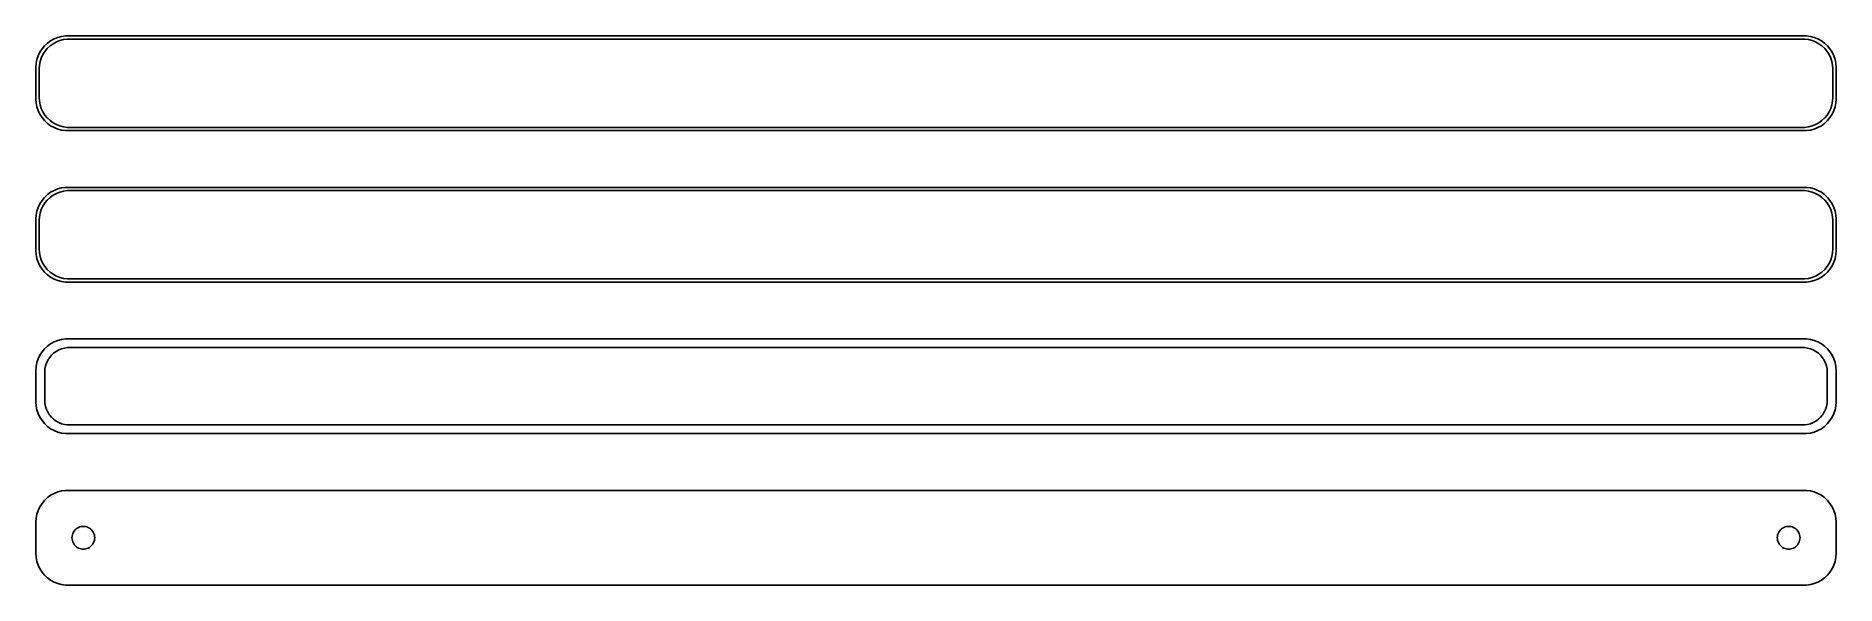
# Model space of a CAD drawing. Header units: metres. Extents: x -142 to 142, y 65 to 151.
import ezdxf

# ---------------------------------------------------------------- set-up
doc = ezdxf.new("R2010")
doc.units = ezdxf.units.M

msp = doc.modelspace()

# ---------------------------------------------------------------- linework, layer by layer
for p, q in [((-139.045, 151.255), (-139.629, 151.024)), ((-138.437, 151.411), (-139.045, 151.255)), ((-137.814, 151.49), (-138.437, 151.411)), ((137.814, 151.49), (-137.814, 151.49)), ((138.437, 151.411), (137.814, 151.49)), ((139.045, 151.255), (138.437, 151.411)), ((139.629, 151.024), (139.045, 151.255)), ((-142.149, 148.341), (-142.343, 147.743)), ((-141.882, 148.909), (-142.149, 148.341)), ((-141.545, 149.439), (-141.882, 148.909)), ((-141.666, 147.999), (-141.412, 148.538)), ((-141.145, 149.923), (-141.545, 149.439)), ((-141.412, 148.538), (-141.093, 149.042)), ((-140.687, 150.353), (-141.145, 149.923)), ((-141.093, 149.042), (-140.713, 149.502)), ((-140.713, 149.502), (-140.278, 149.91)), ((-140.179, 150.722), (-140.687, 150.353)), ((-140.278, 149.91), (-139.795, 150.261)), ((-139.629, 151.024), (-140.179, 150.722)), ((-139.795, 150.261), (-139.272, 150.548)), ((-139.272, 150.548), (-138.718, 150.768)), ((-138.718, 150.768), (-138.14, 150.916)), ((-138.14, 150.916), (-137.548, 150.991)), ((-137.548, 150.991), (137.548, 150.991)), ((137.548, 150.991), (138.14, 150.916)), ((138.14, 150.916), (138.718, 150.768)), ((138.718, 150.768), (139.272, 150.548)), ((139.272, 150.548), (139.795, 150.261)), ((140.179, 150.722), (139.629, 151.024)), ((139.795, 150.261), (140.278, 149.91)), ((140.687, 150.353), (140.179, 150.722)), ((140.278, 149.91), (140.713, 149.502)), ((141.145, 149.923), (140.687, 150.353)), ((140.713, 149.502), (141.093, 149.042)), ((141.093, 149.042), (141.412, 148.538)), ((141.545, 149.439), (141.145, 149.923)), ((141.412, 148.538), (141.666, 147.999)), ((141.882, 148.909), (141.545, 149.439)), ((142.149, 148.341), (141.882, 148.909)), ((142.343, 147.743), (142.149, 148.341)), ((-142.461, 147.127), (-142.5, 146.5)), ((-142.5, 146.5), (-142.5, 141.5)), ((-142.343, 147.743), (-142.461, 147.127)), ((-142, 146.25), (-141.963, 146.845)), ((-142, 141.75), (-142, 146.25)), ((-141.963, 146.845), (-141.851, 147.431)), ((-141.851, 147.431), (-141.666, 147.999)), ((141.666, 147.999), (141.851, 147.431)), ((141.851, 147.431), (141.963, 146.845)), ((141.963, 146.845), (142, 146.25)), ((142, 146.25), (142, 141.75)), ((142.461, 147.127), (142.343, 147.743)), ((142.5, 146.5), (142.461, 147.127)), ((142.5, 141.5), (142.5, 146.5)), ((-142.5, 141.5), (-142.461, 140.873)), ((-142.461, 140.873), (-142.343, 140.257)), ((-142.343, 140.257), (-142.149, 139.659)), ((-142.149, 139.659), (-141.882, 139.091)), ((-141.963, 141.155), (-142, 141.75)), ((-141.851, 140.569), (-141.963, 141.155)), ((-141.666, 140.001), (-141.851, 140.569)), ((-141.412, 139.462), (-141.666, 140.001)), ((141.666, 140.001), (141.412, 139.462)), ((141.851, 140.569), (141.666, 140.001)), ((141.963, 141.155), (141.851, 140.569)), ((141.882, 139.091), (142.149, 139.659)), ((142, 141.75), (141.963, 141.155)), ((142.149, 139.659), (142.343, 140.257)), ((142.343, 140.257), (142.461, 140.873)), ((142.461, 140.873), (142.5, 141.5)), ((-141.882, 139.091), (-141.545, 138.561)), ((-141.545, 138.561), (-141.145, 138.077)), ((-141.093, 138.958), (-141.412, 139.462)), ((-141.145, 138.077), (-140.687, 137.647)), ((-140.713, 138.498), (-141.093, 138.958)), ((-140.278, 138.09), (-140.713, 138.498)), ((-140.687, 137.647), (-140.179, 137.278)), ((-139.795, 137.739), (-140.278, 138.09)), ((-140.179, 137.278), (-139.629, 136.976)), ((-139.272, 137.452), (-139.795, 137.739)), ((-139.629, 136.976), (-139.045, 136.745)), ((-138.718, 137.232), (-139.272, 137.452)), ((-138.14, 137.084), (-138.718, 137.232)), ((-137.548, 137.009), (-138.14, 137.084)), ((137.548, 137.009), (-137.548, 137.009)), ((138.14, 137.084), (137.548, 137.009)), ((138.718, 137.232), (138.14, 137.084)), ((139.272, 137.452), (138.718, 137.232)), ((139.045, 136.745), (139.629, 136.976)), ((139.795, 137.739), (139.272, 137.452)), ((139.629, 136.976), (140.179, 137.278)), ((140.278, 138.09), (139.795, 137.739)), ((140.179, 137.278), (140.687, 137.647)), ((140.713, 138.498), (140.278, 138.09)), ((140.687, 137.647), (141.145, 138.077)), ((141.093, 138.958), (140.713, 138.498)), ((141.412, 139.462), (141.093, 138.958)), ((141.145, 138.077), (141.545, 138.561)), ((141.545, 138.561), (141.882, 139.091)), ((-139.045, 136.745), (-138.437, 136.589)), ((-138.437, 136.589), (-137.814, 136.51)), ((-137.814, 136.51), (137.814, 136.51)), ((137.814, 136.51), (138.437, 136.589)), ((138.437, 136.589), (139.045, 136.745)), ((-141.545, 125.439), (-141.882, 124.909)), ((-141.145, 125.923), (-141.545, 125.439)), ((-140.687, 126.353), (-141.145, 125.923)), ((-141.093, 125.042), (-140.713, 125.502)), ((-140.713, 125.502), (-140.278, 125.91)), ((-140.179, 126.722), (-140.687, 126.353)), ((-140.278, 125.91), (-139.795, 126.261)), ((-139.629, 127.024), (-140.179, 126.722)), ((-139.795, 126.261), (-139.272, 126.548)), ((-139.045, 127.255), (-139.629, 127.024)), ((-139.272, 126.548), (-138.718, 126.768)), ((-138.437, 127.411), (-139.045, 127.255)), ((-138.718, 126.768), (-138.14, 126.916)), ((-137.814, 127.49), (-138.437, 127.411)), ((-138.14, 126.916), (-137.548, 126.991)), ((137.814, 127.49), (-137.814, 127.49)), ((-137.548, 126.991), (137.548, 126.991)), ((137.548, 126.991), (138.14, 126.916)), ((138.437, 127.411), (137.814, 127.49)), ((138.14, 126.916), (138.718, 126.768)), ((139.045, 127.255), (138.437, 127.411)), ((138.718, 126.768), (139.272, 126.548)), ((139.629, 127.024), (139.045, 127.255)), ((139.272, 126.548), (139.795, 126.261)), ((140.179, 126.722), (139.629, 127.024)), ((139.795, 126.261), (140.278, 125.91)), ((140.687, 126.353), (140.179, 126.722)), ((140.278, 125.91), (140.713, 125.502)), ((141.145, 125.923), (140.687, 126.353)), ((140.713, 125.502), (141.093, 125.042)), ((141.545, 125.439), (141.145, 125.923)), ((141.882, 124.909), (141.545, 125.439)), ((-142.461, 123.127), (-142.5, 122.5)), ((-142.343, 123.743), (-142.461, 123.127)), ((-142.149, 124.341), (-142.343, 123.743)), ((-141.882, 124.909), (-142.149, 124.341)), ((-142, 122.25), (-141.963, 122.845)), ((-141.963, 122.845), (-141.851, 123.431)), ((-141.851, 123.431), (-141.666, 123.999)), ((-141.666, 123.999), (-141.412, 124.538)), ((-141.412, 124.538), (-141.093, 125.042)), ((141.093, 125.042), (141.412, 124.538)), ((141.412, 124.538), (141.666, 123.999)), ((141.666, 123.999), (141.851, 123.431)), ((141.851, 123.431), (141.963, 122.845)), ((142.149, 124.341), (141.882, 124.909)), ((141.963, 122.845), (142, 122.25)), ((142.343, 123.743), (142.149, 124.341)), ((142.461, 123.127), (142.343, 123.743)), ((142.5, 122.5), (142.461, 123.127)), ((-142.5, 122.5), (-142.5, 117.5)), ((-142, 117.75), (-142, 122.25)), ((142, 122.25), (142, 117.75)), ((142.5, 117.5), (142.5, 122.5)), ((-142.5, 117.5), (-142.461, 116.873)), ((-142.461, 116.873), (-142.343, 116.257)), ((-141.963, 117.155), (-142, 117.75)), ((-141.851, 116.569), (-141.963, 117.155)), ((141.963, 117.155), (141.851, 116.569)), ((142, 117.75), (141.963, 117.155)), ((142.343, 116.257), (142.461, 116.873)), ((142.461, 116.873), (142.5, 117.5)), ((-142.343, 116.257), (-142.149, 115.659)), ((-142.149, 115.659), (-141.882, 115.091)), ((-141.882, 115.091), (-141.545, 114.561)), ((-141.666, 116.001), (-141.851, 116.569)), ((-141.412, 115.462), (-141.666, 116.001)), ((-141.545, 114.561), (-141.145, 114.077)), ((-141.093, 114.958), (-141.412, 115.462)), ((-141.145, 114.077), (-140.687, 113.647)), ((-140.713, 114.498), (-141.093, 114.958)), ((-140.278, 114.09), (-140.713, 114.498)), ((-139.795, 113.739), (-140.278, 114.09)), ((140.278, 114.09), (139.795, 113.739)), ((140.713, 114.498), (140.278, 114.09)), ((140.687, 113.647), (141.145, 114.077)), ((141.093, 114.958), (140.713, 114.498)), ((141.412, 115.462), (141.093, 114.958)), ((141.145, 114.077), (141.545, 114.561)), ((141.666, 116.001), (141.412, 115.462)), ((141.545, 114.561), (141.882, 115.091)), ((141.851, 116.569), (141.666, 116.001)), ((141.882, 115.091), (142.149, 115.659)), ((142.149, 115.659), (142.343, 116.257)), ((-140.687, 113.647), (-140.179, 113.278)), ((-140.179, 113.278), (-139.629, 112.976)), ((-139.272, 113.452), (-139.795, 113.739)), ((-139.629, 112.976), (-139.045, 112.745)), ((-138.718, 113.232), (-139.272, 113.452)), ((-139.045, 112.745), (-138.437, 112.589)), ((-138.14, 113.084), (-138.718, 113.232)), ((-138.437, 112.589), (-137.814, 112.51)), ((-137.548, 113.009), (-138.14, 113.084)), ((-137.814, 112.51), (137.814, 112.51)), ((137.548, 113.009), (-137.548, 113.009)), ((138.14, 113.084), (137.548, 113.009)), ((137.814, 112.51), (138.437, 112.589)), ((138.718, 113.232), (138.14, 113.084)), ((138.437, 112.589), (139.045, 112.745)), ((139.272, 113.452), (138.718, 113.232)), ((139.045, 112.745), (139.629, 112.976)), ((139.795, 113.739), (139.272, 113.452)), ((139.629, 112.976), (140.179, 113.278)), ((140.179, 113.278), (140.687, 113.647)), ((-140.179, 102.722), (-140.687, 102.353)), ((-139.629, 103.024), (-140.179, 102.722)), ((-139.045, 103.255), (-139.629, 103.024)), ((-138.437, 103.411), (-139.045, 103.255)), ((-137.814, 103.49), (-138.437, 103.411)), ((137.814, 103.49), (-137.814, 103.49)), ((138.437, 103.411), (137.814, 103.49)), ((139.045, 103.255), (138.437, 103.411)), ((139.629, 103.024), (139.045, 103.255)), ((140.179, 102.722), (139.629, 103.024)), ((140.687, 102.353), (140.179, 102.722)), ((-142.149, 100.341), (-142.343, 99.7434)), ((-141.882, 100.909), (-142.149, 100.341)), ((-141.545, 101.439), (-141.882, 100.909)), ((-141.145, 101.923), (-141.545, 101.439)), ((-140.687, 102.353), (-141.145, 101.923)), ((-140.848, 99.6744), (-140.641, 100.114)), ((-140.641, 100.114), (-140.38, 100.524)), ((-140.38, 100.524), (-140.071, 100.899)), ((-140.071, 100.899), (-139.716, 101.231)), ((-139.716, 101.231), (-139.323, 101.517)), ((-139.323, 101.517), (-138.898, 101.751)), ((-138.898, 101.751), (-138.446, 101.93)), ((-138.446, 101.93), (-137.975, 102.051)), ((-137.975, 102.051), (-137.493, 102.112)), ((-137.493, 102.112), (137.493, 102.112)), ((137.493, 102.112), (137.975, 102.051)), ((137.975, 102.051), (138.446, 101.93)), ((138.446, 101.93), (138.898, 101.751)), ((138.898, 101.751), (139.323, 101.517)), ((139.323, 101.517), (139.716, 101.231)), ((139.716, 101.231), (140.071, 100.899)), ((140.071, 100.899), (140.38, 100.524)), ((140.38, 100.524), (140.641, 100.114)), ((140.641, 100.114), (140.848, 99.6744)), ((141.145, 101.923), (140.687, 102.353)), ((141.545, 101.439), (141.145, 101.923)), ((141.882, 100.909), (141.545, 101.439)), ((142.149, 100.341), (141.882, 100.909)), ((142.343, 99.7434), (142.149, 100.341)), ((-142.461, 99.1267), (-142.5, 98.5)), ((-142.5, 98.5), (-142.5, 93.5)), ((-142.343, 99.7434), (-142.461, 99.1267)), ((-141.119, 98.25), (-141.089, 98.735)), ((-141.119, 93.75), (-141.119, 98.25)), ((-141.089, 98.735), (-140.998, 99.2123)), ((-140.998, 99.2123), (-140.848, 99.6744)), ((140.848, 99.6744), (140.998, 99.2123)), ((140.998, 99.2123), (141.089, 98.735)), ((141.089, 98.735), (141.119, 98.25)), ((141.119, 98.25), (141.119, 93.75)), ((142.461, 99.1267), (142.343, 99.7434)), ((142.5, 98.5), (142.461, 99.1267)), ((142.5, 93.5), (142.5, 98.5)), ((-142.5, 93.5), (-142.461, 92.8733)), ((-142.461, 92.8733), (-142.343, 92.2566)), ((-142.343, 92.2566), (-142.149, 91.6594)), ((-142.149, 91.6594), (-141.882, 91.0912)), ((-141.089, 93.265), (-141.119, 93.75)), ((-140.998, 92.7877), (-141.089, 93.265)), ((-140.848, 92.3256), (-140.998, 92.7877)), ((-140.641, 91.8859), (-140.848, 92.3256)), ((-140.38, 91.4756), (-140.641, 91.8859)), ((-140.071, 91.1012), (-140.38, 91.4756)), ((140.38, 91.4756), (140.071, 91.1012)), ((140.641, 91.8859), (140.38, 91.4756)), ((140.848, 92.3256), (140.641, 91.8859)), ((140.998, 92.7877), (140.848, 92.3256)), ((141.089, 93.265), (140.998, 92.7877)), ((141.119, 93.75), (141.089, 93.265)), ((141.882, 91.0912), (142.149, 91.6594)), ((142.149, 91.6594), (142.343, 92.2566)), ((142.343, 92.2566), (142.461, 92.8733)), ((142.461, 92.8733), (142.5, 93.5)), ((-141.882, 91.0912), (-141.545, 90.5611)), ((-141.545, 90.5611), (-141.145, 90.0773)), ((-141.145, 90.0773), (-140.687, 89.6474)), ((-140.687, 89.6474), (-140.179, 89.2784)), ((-140.179, 89.2784), (-139.629, 88.9759)), ((-139.716, 90.7685), (-140.071, 91.1012)), ((-139.323, 90.4829), (-139.716, 90.7685)), ((-139.629, 88.9759), (-139.045, 88.7447)), ((-138.898, 90.2488), (-139.323, 90.4829)), ((-139.045, 88.7447), (-138.437, 88.5886)), ((-138.446, 90.0699), (-138.898, 90.2488)), ((-137.975, 89.9491), (-138.446, 90.0699)), ((-138.437, 88.5886), (-137.814, 88.5099)), ((-137.493, 89.8882), (-137.975, 89.9491)), ((-137.814, 88.5099), (137.814, 88.5099)), ((137.493, 89.8882), (-137.493, 89.8882)), ((137.975, 89.9491), (137.493, 89.8882)), ((137.814, 88.5099), (138.437, 88.5886)), ((138.446, 90.0699), (137.975, 89.9491)), ((138.437, 88.5886), (139.045, 88.7447)), ((138.898, 90.2488), (138.446, 90.0699)), ((139.323, 90.4829), (138.898, 90.2488)), ((139.045, 88.7447), (139.629, 88.9759)), ((139.716, 90.7685), (139.323, 90.4829)), ((139.629, 88.9759), (140.179, 89.2784)), ((140.071, 91.1012), (139.716, 90.7685)), ((140.179, 89.2784), (140.687, 89.6474)), ((140.687, 89.6474), (141.145, 90.0773)), ((141.145, 90.0773), (141.545, 90.5611)), ((141.545, 90.5611), (141.882, 91.0912)), ((-141.545, 77.4389), (-141.882, 76.9088)), ((-141.145, 77.9227), (-141.545, 77.4389)), ((-140.687, 78.3526), (-141.145, 77.9227)), ((-140.179, 78.7216), (-140.687, 78.3526)), ((-139.629, 79.0241), (-140.179, 78.7216)), ((-139.045, 79.2553), (-139.629, 79.0241)), ((-138.437, 79.4114), (-139.045, 79.2553)), ((-137.814, 79.4901), (-138.437, 79.4114)), ((137.814, 79.4901), (-137.814, 79.4901)), ((138.437, 79.4114), (137.814, 79.4901)), ((139.045, 79.2553), (138.437, 79.4114)), ((139.629, 79.0241), (139.045, 79.2553)), ((140.179, 78.7216), (139.629, 79.0241)), ((140.687, 78.3526), (140.179, 78.7216)), ((141.145, 77.9227), (140.687, 78.3526)), ((141.545, 77.4389), (141.145, 77.9227)), ((141.882, 76.9088), (141.545, 77.4389)), ((-142.461, 75.1267), (-142.5, 74.5)), ((-142.5, 74.5), (-142.5, 69.5)), ((-142.343, 75.7434), (-142.461, 75.1267)), ((-142.149, 76.3406), (-142.343, 75.7434)), ((-141.882, 76.9088), (-142.149, 76.3406)), ((142.149, 76.3406), (141.882, 76.9088)), ((142.343, 75.7434), (142.149, 76.3406)), ((142.461, 75.1267), (142.343, 75.7434)), ((142.5, 74.5), (142.461, 75.1267)), ((142.5, 69.5), (142.5, 74.5)), ((-136.8, 72), (-136.786, 72.2256)), ((-136.786, 71.7744), (-136.8, 72)), ((-136.786, 72.2256), (-136.743, 72.4476)), ((-136.743, 71.5524), (-136.786, 71.7744)), ((-136.743, 72.4476), (-136.674, 72.6626)), ((-136.674, 71.3374), (-136.743, 71.5524)), ((-136.674, 72.6626), (-136.577, 72.8671)), ((-136.577, 71.1329), (-136.674, 71.3374)), ((-136.577, 72.8671), (-136.456, 73.058)), ((-136.456, 73.058), (-136.312, 73.2322)), ((-136.312, 73.2322), (-136.147, 73.3869)), ((-136.147, 73.3869), (-135.964, 73.5198)), ((-135.964, 73.5198), (-135.766, 73.6287)), ((-135.766, 73.6287), (-135.556, 73.7119)), ((-135.556, 73.7119), (-135.337, 73.7681)), ((-135.337, 73.7681), (-135.113, 73.7964)), ((-135.113, 73.7964), (-134.887, 73.7964)), ((-134.887, 73.7964), (-134.663, 73.7681)), ((-134.663, 73.7681), (-134.444, 73.7119)), ((-134.444, 73.7119), (-134.234, 73.6287)), ((-134.234, 73.6287), (-134.036, 73.5198)), ((-134.036, 73.5198), (-133.853, 73.3869)), ((-133.853, 73.3869), (-133.688, 73.2322)), ((-133.688, 73.2322), (-133.544, 73.058)), ((-133.544, 73.058), (-133.423, 72.8671)), ((-133.423, 72.8671), (-133.326, 72.6626)), ((-133.326, 71.3374), (-133.423, 71.1329)), ((-133.326, 72.6626), (-133.257, 72.4476)), ((-133.257, 71.5524), (-133.326, 71.3374)), ((-133.257, 72.4476), (-133.214, 72.2256)), ((-133.214, 71.7744), (-133.257, 71.5524)), ((-133.214, 72.2256), (-133.2, 72)), ((-133.2, 72), (-133.214, 71.7744)), ((133.2, 72), (133.214, 72.2256)), ((133.214, 71.7744), (133.2, 72)), ((133.214, 72.2256), (133.257, 72.4476)), ((133.257, 71.5524), (133.214, 71.7744)), ((133.257, 72.4476), (133.326, 72.6626)), ((133.326, 71.3374), (133.257, 71.5524)), ((133.326, 72.6626), (133.423, 72.8671)), ((133.423, 71.1329), (133.326, 71.3374)), ((133.423, 72.8671), (133.544, 73.058)), ((133.544, 73.058), (133.688, 73.2322)), ((133.688, 73.2322), (133.853, 73.3869)), ((133.853, 73.3869), (134.036, 73.5198)), ((134.036, 73.5198), (134.234, 73.6287)), ((134.234, 73.6287), (134.444, 73.7119)), ((134.444, 73.7119), (134.663, 73.7681)), ((134.663, 73.7681), (134.887, 73.7964)), ((134.887, 73.7964), (135.113, 73.7964)), ((135.113, 73.7964), (135.337, 73.7681)), ((135.337, 73.7681), (135.556, 73.7119)), ((135.556, 73.7119), (135.766, 73.6287)), ((135.766, 73.6287), (135.964, 73.5198)), ((135.964, 73.5198), (136.147, 73.3869)), ((136.147, 73.3869), (136.312, 73.2322)), ((136.312, 73.2322), (136.456, 73.058)), ((136.456, 73.058), (136.577, 72.8671)), ((136.577, 72.8671), (136.674, 72.6626)), ((136.674, 71.3374), (136.577, 71.1329)), ((136.674, 72.6626), (136.743, 72.4476)), ((136.743, 71.5524), (136.674, 71.3374)), ((136.743, 72.4476), (136.786, 72.2256)), ((136.786, 71.7744), (136.743, 71.5524)), ((136.786, 72.2256), (136.8, 72)), ((136.8, 72), (136.786, 71.7744)), ((-142.5, 69.5), (-142.461, 68.8733)), ((-142.461, 68.8733), (-142.343, 68.2566)), ((-136.456, 70.942), (-136.577, 71.1329)), ((-136.312, 70.7678), (-136.456, 70.942)), ((-136.147, 70.6131), (-136.312, 70.7678)), ((-135.964, 70.4802), (-136.147, 70.6131)), ((-135.766, 70.3713), (-135.964, 70.4802)), ((-135.556, 70.2881), (-135.766, 70.3713)), ((-135.337, 70.2319), (-135.556, 70.2881)), ((-135.113, 70.2036), (-135.337, 70.2319)), ((-134.887, 70.2036), (-135.113, 70.2036)), ((-134.663, 70.2319), (-134.887, 70.2036)), ((-134.444, 70.2881), (-134.663, 70.2319)), ((-134.234, 70.3713), (-134.444, 70.2881)), ((-134.036, 70.4802), (-134.234, 70.3713)), ((-133.853, 70.6131), (-134.036, 70.4802)), ((-133.688, 70.7678), (-133.853, 70.6131)), ((-133.544, 70.942), (-133.688, 70.7678)), ((-133.423, 71.1329), (-133.544, 70.942)), ((133.544, 70.942), (133.423, 71.1329)), ((133.688, 70.7678), (133.544, 70.942)), ((133.853, 70.6131), (133.688, 70.7678)), ((134.036, 70.4802), (133.853, 70.6131)), ((134.234, 70.3713), (134.036, 70.4802)), ((134.444, 70.2881), (134.234, 70.3713)), ((134.663, 70.2319), (134.444, 70.2881)), ((134.887, 70.2036), (134.663, 70.2319)), ((135.113, 70.2036), (134.887, 70.2036)), ((135.337, 70.2319), (135.113, 70.2036)), ((135.556, 70.2881), (135.337, 70.2319)), ((135.766, 70.3713), (135.556, 70.2881)), ((135.964, 70.4802), (135.766, 70.3713)), ((136.147, 70.6131), (135.964, 70.4802)), ((136.312, 70.7678), (136.147, 70.6131)), ((136.456, 70.942), (136.312, 70.7678)), ((136.577, 71.1329), (136.456, 70.942)), ((142.343, 68.2566), (142.461, 68.8733)), ((142.461, 68.8733), (142.5, 69.5)), ((-142.343, 68.2566), (-142.149, 67.6594)), ((-142.149, 67.6594), (-141.882, 67.0912)), ((-141.882, 67.0912), (-141.545, 66.5611)), ((-141.545, 66.5611), (-141.145, 66.0773)), ((-141.145, 66.0773), (-140.687, 65.6474)), ((-140.687, 65.6474), (-140.179, 65.2784)), ((140.179, 65.2784), (140.687, 65.6474)), ((140.687, 65.6474), (141.145, 66.0773)), ((141.145, 66.0773), (141.545, 66.5611)), ((141.545, 66.5611), (141.882, 67.0912)), ((141.882, 67.0912), (142.149, 67.6594)), ((142.149, 67.6594), (142.343, 68.2566)), ((-140.179, 65.2784), (-139.629, 64.9759)), ((-139.629, 64.9759), (-139.045, 64.7447)), ((-139.045, 64.7447), (-138.437, 64.5886)), ((-138.437, 64.5886), (-137.814, 64.5099)), ((-137.814, 64.5099), (137.814, 64.5099)), ((137.814, 64.5099), (138.437, 64.5886)), ((138.437, 64.5886), (139.045, 64.7447)), ((139.045, 64.7447), (139.629, 64.9759)), ((139.629, 64.9759), (140.179, 65.2784))]:
    msp.add_line(p, q)

doc.saveas('drawing.dxf')
